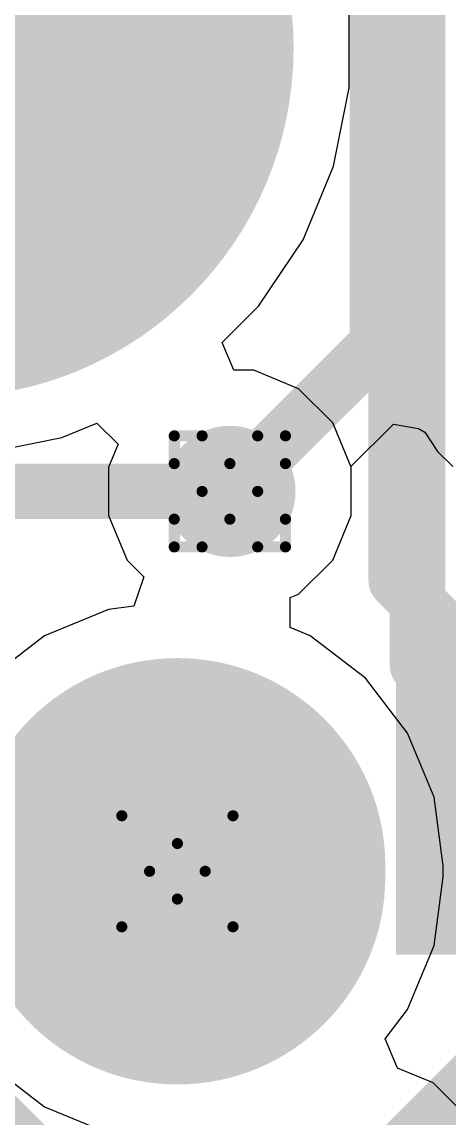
# Model space of a CAD drawing. Header units: inches. Extents: x -6 to 328, y -6 to 90.
# Drawn here: x 31.36 to 33.31, y 26.1 to 31.12 of the extents above; entities that cross this region are included whole.
import ezdxf

# ---------------------------------------------------------------- set-up
doc = ezdxf.new("R2010")
doc.units = ezdxf.units.IN
for name, color, linetype in [('Bottom Layer', 5, 'Continuous'), ('Bottom Paste', 16, 'Continuous'), ('Bottom Solder', 6, 'Continuous'), ('Drill Drawing', 1, 'Continuous'), ('GND', 76, 'Continuous'), ('Pad Holes', 156, 'Continuous'), ('PWR', 16, 'Continuous'), ('Top Layer', 1, 'Continuous'), ('Top Solder', 216, 'Continuous'), ('Via Holes', 16, 'Continuous')]:
    doc.layers.add(name, color=color, linetype=linetype)

# ---------------------------------------------------------------- blocks, each defined once
blk = doc.blocks.new('M55_7013242R_B_49')
at = {"layer": 'Bottom Layer'}
blk.add_hatch(color=5, dxfattribs=at).paths.add_polyline_path([(-12.62, 3.8), (-11.42, 3.8), (-11.42, 1.1), (-12.62, 1.1)])
at = {"layer": 'Bottom Paste'}
blk.add_hatch(color=16, dxfattribs=at).paths.add_polyline_path([(-12.62, 3.8), (-11.42, 3.8), (-11.42, 1.1), (-12.62, 1.1)])
at = {"layer": 'Bottom Solder'}
blk.add_hatch(color=6, dxfattribs=at).paths.add_polyline_path([(-12.7216, 3.9016), (-11.3184, 3.9016), (-11.3184, 0.9984), (-12.7216, 0.9984)])
h = blk.add_hatch(color=6, dxfattribs=at)
edge = h.paths.add_edge_path()
edge.add_arc((-11.7, 0), 0.1016, 0, 360)
at = {"layer": 'Pad Holes'}
h = blk.add_hatch(color=7, dxfattribs=at)
edge = h.paths.add_edge_path()
edge.add_arc((-11.725, 0), 0.95, 90, 270)
edge.add_line((-11.725, -0.95), (-11.675, -0.95))
edge.add_arc((-11.675, 0), 0.95, 270, 450)
edge.add_line((-11.675, 0.95), (-11.725, 0.95))
at = {"layer": 'Top Solder'}
h = blk.add_hatch(color=216, dxfattribs=at)
edge = h.paths.add_edge_path()
edge.add_arc((-11.7, 0), 0.1016, 0, 360)

msp = doc.modelspace()

# ---------------------------------------------------------------- hatches: boundary and pattern name
at = {"layer": 'Bottom Layer'}
h = msp.add_hatch(color=5, dxfattribs=at)
edge = h.paths.add_edge_path()
edge.add_arc((32.3088, 28.971), 0.3, 0, 360)
at = {"layer": 'GND'}
h = msp.add_hatch(color=76, dxfattribs=at)
edge = h.paths.add_edge_path()
edge.add_arc((32.3088, 28.971), 0.3, 0, 360)
at = {"layer": 'Pad Holes'}
h = msp.add_hatch(color=7, dxfattribs=at)
edge = h.paths.add_edge_path()
edge.add_arc((31, 31), 1.6, 0, 360)
at = {"layer": 'PWR'}
h = msp.add_hatch(color=16, dxfattribs=at)
edge = h.paths.add_edge_path()
edge.add_arc((32.3088, 28.971), 0.3, 0, 360)
at = {"layer": 'Top Layer'}
h = msp.add_hatch(color=1, dxfattribs=at)
edge = h.paths.add_edge_path()
edge.add_arc((32.3088, 28.971), 0.3, 0, 360)
at = {"layer": 'Via Holes'}
h = msp.add_hatch(color=7, dxfattribs=at)
edge = h.paths.add_edge_path()
edge.add_arc((32.3088, 28.971), 0.15, 0, 360)

# ---------------------------------------------------------------- linework, layer by layer
at = {"layer": 'Bottom Layer'}
for p, q in [((31.5408, 29.2172), (31.7012, 29.2837)), ((31.7012, 29.2837), (31.7984, 29.1865)), ((32.8615, 29.0843), (33.0564, 29.2792)), ((33.0564, 29.2792), (33.1704, 29.2587)), ((33.1704, 29.2587), (33.1992, 29.2423)), ((33.1992, 29.2423), (33.2581, 29.1542)), ((31.1826, 29.146), (31.5408, 29.2172)), ((31.7984, 29.1865), (31.7548, 29.0812)), ((33.2581, 29.1542), (33.328, 29.0843)), ((31.7548, 29.0812), (31.7548, 28.8608)), ((32.8628, 29.0812), (32.8615, 29.0843)), ((32.8628, 28.8608), (32.8628, 29.0812)), ((31.7548, 28.8608), (31.8391, 28.6572)), ((32.7785, 28.6572), (32.8628, 28.8608)), ((31.8391, 28.6572), (31.9156, 28.5808)), ((32.6226, 28.5014), (32.7785, 28.6572)), ((31.9156, 28.5808), (31.8701, 28.4467)), ((32.5845, 28.4856), (32.6226, 28.5014)), ((32.5845, 28.3481), (32.5845, 28.4856)), ((31.7547, 28.4315), (31.4618, 28.3102)), ((31.8701, 28.4467), (31.7547, 28.4315)), ((32.6762, 28.3102), (32.5845, 28.3481)), ((31.4618, 28.3102), (31.2103, 28.1172)), ((32.9277, 28.1172), (32.6762, 28.3102)), ((33.1207, 27.8657), (32.9277, 28.1172)), ((33.242, 27.5728), (33.1207, 27.8657)), ((33.2834, 27.2585), (33.242, 27.5728)), ((33.2834, 27.2085), (33.2834, 27.2585)), ((33.242, 26.8942), (33.2834, 27.2085)), ((33.1207, 26.6013), (33.242, 26.8942)), ((33.0179, 26.4674), (33.1207, 26.6013)), ((33.0748, 26.3329), (33.0179, 26.4674)), ((33.2372, 26.2657), (33.0748, 26.3329)), ((33.393, 26.1098), (33.2372, 26.2657))]:
    msp.add_line(p, q, dxfattribs=at)
for points in [[(32.9826, 29.6448, 0.254, 0.254, 0), (32.9826, 32.5752, 0.254, 0.254, 0)], [(32.3088, 28.971, 0.254, 0.254, 0), (32.9826, 29.6448, 0.254, 0.254, 0)]]:
    msp.add_lwpolyline(points, format="xyseb", dxfattribs=at)
for points in [[(32.9191, 29.6448, 0.127, 0.127, 1), (33.0461, 29.6448, 0.127, 0.127, 1)], [(32.9191, 29.6448, 0.127, 0.127, 1), (33.0461, 29.6448, 0.127, 0.127, 1)], [(32.2453, 28.971, 0.127, 0.127, 1), (32.3723, 28.971, 0.127, 0.127, 1)]]:
    msp.add_lwpolyline(points, format="xyseb", close=True, dxfattribs=at)
at = {"layer": 'Drill Drawing'}
for points in [[(32.0548, 29.098, 0.0508, 0.0508, 0), (32.0548, 29.225, 0.0508, 0.0508, 0)], [(32.0548, 29.225, 0.0508, 0.0508, 0), (32.1818, 29.225, 0.0508, 0.0508, 0)], [(32.1818, 29.225, 0.0508, 0.0508, 0), (32.3088, 29.098, 0.0508, 0.0508, 0)], [(32.3088, 29.098, 0.0508, 0.0508, 0), (32.4358, 29.225, 0.0508, 0.0508, 0)], [(32.4358, 29.225, 0.0508, 0.0508, 0), (32.5628, 29.225, 0.0508, 0.0508, 0)], [(32.5628, 29.098, 0.0508, 0.0508, 0), (32.5628, 29.225, 0.0508, 0.0508, 0)], [(32.0548, 29.098, 0.0508, 0.0508, 0), (32.1818, 28.971, 0.0508, 0.0508, 0)], [(32.4358, 28.971, 0.0508, 0.0508, 0), (32.5628, 29.098, 0.0508, 0.0508, 0)], [(32.0548, 28.844, 0.0508, 0.0508, 0), (32.1818, 28.971, 0.0508, 0.0508, 0)], [(32.4358, 28.971, 0.0508, 0.0508, 0), (32.5628, 28.844, 0.0508, 0.0508, 0)], [(32.0548, 28.717, 0.0508, 0.0508, 0), (32.0548, 28.844, 0.0508, 0.0508, 0)], [(32.1818, 28.717, 0.0508, 0.0508, 0), (32.3088, 28.844, 0.0508, 0.0508, 0)], [(32.3088, 28.844, 0.0508, 0.0508, 0), (32.4358, 28.717, 0.0508, 0.0508, 0)], [(32.5628, 28.717, 0.0508, 0.0508, 0), (32.5628, 28.844, 0.0508, 0.0508, 0)], [(32.0548, 28.717, 0.0508, 0.0508, 0), (32.1818, 28.717, 0.0508, 0.0508, 0)], [(32.4358, 28.717, 0.0508, 0.0508, 0), (32.5628, 28.717, 0.0508, 0.0508, 0)], [(31.815, 27.4875, 0.0508, 0.0508, 0), (32.069, 27.3605, 0.0508, 0.0508, 0)], [(31.815, 27.4875, 0.0508, 0.0508, 0), (31.942, 27.2335, 0.0508, 0.0508, 0)], [(32.069, 27.3605, 0.0508, 0.0508, 0), (32.323, 27.4875, 0.0508, 0.0508, 0)], [(32.196, 27.2335, 0.0508, 0.0508, 0), (32.323, 27.4875, 0.0508, 0.0508, 0)], [(31.815, 26.9795, 0.0508, 0.0508, 0), (31.942, 27.2335, 0.0508, 0.0508, 0)], [(32.196, 27.2335, 0.0508, 0.0508, 0), (32.323, 26.9795, 0.0508, 0.0508, 0)], [(31.815, 26.9795, 0.0508, 0.0508, 0), (32.069, 27.1065, 0.0508, 0.0508, 0)], [(32.069, 27.1065, 0.0508, 0.0508, 0), (32.323, 26.9795, 0.0508, 0.0508, 0)]]:
    msp.add_lwpolyline(points, format="xyseb", dxfattribs=at)
for points in [[(32.0421, 29.225, 0.0254, 0.0254, 1), (32.0675, 29.225, 0.0254, 0.0254, 1)], [(32.0421, 29.225, 0.0254, 0.0254, 1), (32.0675, 29.225, 0.0254, 0.0254, 1)], [(32.1691, 29.225, 0.0254, 0.0254, 1), (32.1945, 29.225, 0.0254, 0.0254, 1)], [(32.1691, 29.225, 0.0254, 0.0254, 1), (32.1945, 29.225, 0.0254, 0.0254, 1)], [(32.4231, 29.225, 0.0254, 0.0254, 1), (32.4485, 29.225, 0.0254, 0.0254, 1)], [(32.4231, 29.225, 0.0254, 0.0254, 1), (32.4485, 29.225, 0.0254, 0.0254, 1)], [(32.5501, 29.225, 0.0254, 0.0254, 1), (32.5755, 29.225, 0.0254, 0.0254, 1)], [(32.5501, 29.225, 0.0254, 0.0254, 1), (32.5755, 29.225, 0.0254, 0.0254, 1)], [(32.0421, 29.098, 0.0254, 0.0254, 1), (32.0675, 29.098, 0.0254, 0.0254, 1)], [(32.0421, 29.098, 0.0254, 0.0254, 1), (32.0675, 29.098, 0.0254, 0.0254, 1)], [(32.2961, 29.098, 0.0254, 0.0254, 1), (32.3215, 29.098, 0.0254, 0.0254, 1)], [(32.2961, 29.098, 0.0254, 0.0254, 1), (32.3215, 29.098, 0.0254, 0.0254, 1)], [(32.5501, 29.098, 0.0254, 0.0254, 1), (32.5755, 29.098, 0.0254, 0.0254, 1)], [(32.5501, 29.098, 0.0254, 0.0254, 1), (32.5755, 29.098, 0.0254, 0.0254, 1)], [(32.1691, 28.971, 0.0254, 0.0254, 1), (32.1945, 28.971, 0.0254, 0.0254, 1)], [(32.1691, 28.971, 0.0254, 0.0254, 1), (32.1945, 28.971, 0.0254, 0.0254, 1)], [(32.4231, 28.971, 0.0254, 0.0254, 1), (32.4485, 28.971, 0.0254, 0.0254, 1)], [(32.4231, 28.971, 0.0254, 0.0254, 1), (32.4485, 28.971, 0.0254, 0.0254, 1)], [(32.0421, 28.844, 0.0254, 0.0254, 1), (32.0675, 28.844, 0.0254, 0.0254, 1)], [(32.0421, 28.844, 0.0254, 0.0254, 1), (32.0675, 28.844, 0.0254, 0.0254, 1)], [(32.2961, 28.844, 0.0254, 0.0254, 1), (32.3215, 28.844, 0.0254, 0.0254, 1)], [(32.2961, 28.844, 0.0254, 0.0254, 1), (32.3215, 28.844, 0.0254, 0.0254, 1)], [(32.5501, 28.844, 0.0254, 0.0254, 1), (32.5755, 28.844, 0.0254, 0.0254, 1)], [(32.5501, 28.844, 0.0254, 0.0254, 1), (32.5755, 28.844, 0.0254, 0.0254, 1)], [(32.0421, 28.717, 0.0254, 0.0254, 1), (32.0675, 28.717, 0.0254, 0.0254, 1)], [(32.0421, 28.717, 0.0254, 0.0254, 1), (32.0675, 28.717, 0.0254, 0.0254, 1)], [(32.1691, 28.717, 0.0254, 0.0254, 1), (32.1945, 28.717, 0.0254, 0.0254, 1)], [(32.1691, 28.717, 0.0254, 0.0254, 1), (32.1945, 28.717, 0.0254, 0.0254, 1)], [(32.4231, 28.717, 0.0254, 0.0254, 1), (32.4485, 28.717, 0.0254, 0.0254, 1)], [(32.4231, 28.717, 0.0254, 0.0254, 1), (32.4485, 28.717, 0.0254, 0.0254, 1)], [(32.5501, 28.717, 0.0254, 0.0254, 1), (32.5755, 28.717, 0.0254, 0.0254, 1)], [(32.5501, 28.717, 0.0254, 0.0254, 1), (32.5755, 28.717, 0.0254, 0.0254, 1)], [(31.8023, 27.4875, 0.0254, 0.0254, 1), (31.8277, 27.4875, 0.0254, 0.0254, 1)], [(31.8023, 27.4875, 0.0254, 0.0254, 1), (31.8277, 27.4875, 0.0254, 0.0254, 1)], [(32.3103, 27.4875, 0.0254, 0.0254, 1), (32.3357, 27.4875, 0.0254, 0.0254, 1)], [(32.3103, 27.4875, 0.0254, 0.0254, 1), (32.3357, 27.4875, 0.0254, 0.0254, 1)], [(32.0563, 27.3605, 0.0254, 0.0254, 1), (32.0817, 27.3605, 0.0254, 0.0254, 1)], [(32.0563, 27.3605, 0.0254, 0.0254, 1), (32.0817, 27.3605, 0.0254, 0.0254, 1)], [(31.9293, 27.2335, 0.0254, 0.0254, 1), (31.9547, 27.2335, 0.0254, 0.0254, 1)], [(31.9293, 27.2335, 0.0254, 0.0254, 1), (31.9547, 27.2335, 0.0254, 0.0254, 1)], [(32.1833, 27.2335, 0.0254, 0.0254, 1), (32.2087, 27.2335, 0.0254, 0.0254, 1)], [(32.1833, 27.2335, 0.0254, 0.0254, 1), (32.2087, 27.2335, 0.0254, 0.0254, 1)], [(32.0563, 27.1065, 0.0254, 0.0254, 1), (32.0817, 27.1065, 0.0254, 0.0254, 1)], [(32.0563, 27.1065, 0.0254, 0.0254, 1), (32.0817, 27.1065, 0.0254, 0.0254, 1)], [(31.8023, 26.9795, 0.0254, 0.0254, 1), (31.8277, 26.9795, 0.0254, 0.0254, 1)], [(31.8023, 26.9795, 0.0254, 0.0254, 1), (31.8277, 26.9795, 0.0254, 0.0254, 1)], [(32.3103, 26.9795, 0.0254, 0.0254, 1), (32.3357, 26.9795, 0.0254, 0.0254, 1)], [(32.3103, 26.9795, 0.0254, 0.0254, 1), (32.3357, 26.9795, 0.0254, 0.0254, 1)]]:
    msp.add_lwpolyline(points, format="xyseb", close=True, dxfattribs=at)
at = {"layer": 'GND'}
for p, q in [((32.854, 30.8174), (32.854, 31.1826)), ((32.7828, 30.4592), (32.854, 30.8174)), ((32.643, 30.1218), (32.7828, 30.4592)), ((32.4401, 29.8181), (32.643, 30.1218)), ((32.274, 29.652), (32.4401, 29.8181)), ((32.3266, 29.525), (32.274, 29.652)), ((32.419, 29.525), (32.3266, 29.525)), ((32.6226, 29.4407), (32.419, 29.525)), ((32.7785, 29.2848), (32.6226, 29.4407)), ((31.5408, 29.2172), (31.7012, 29.2837)), ((31.7012, 29.2837), (31.7984, 29.1865)), ((32.8628, 29.0812), (32.7785, 29.2848)), ((31.1826, 29.146), (31.5408, 29.2172)), ((31.7984, 29.1865), (31.7548, 29.0812)), ((31.7548, 29.0812), (31.7548, 28.8608)), ((32.8628, 28.8608), (32.8628, 29.0812)), ((31.7548, 28.8608), (31.8391, 28.6572)), ((32.7785, 28.6572), (32.8628, 28.8608)), ((31.8391, 28.6572), (31.9156, 28.5808)), ((32.6226, 28.5014), (32.7785, 28.6572)), ((31.9156, 28.5808), (31.8701, 28.4467)), ((32.5845, 28.4856), (32.6226, 28.5014)), ((32.5845, 28.3481), (32.5845, 28.4856)), ((31.7547, 28.4315), (31.4618, 28.3102)), ((31.8701, 28.4467), (31.7547, 28.4315)), ((32.6762, 28.3102), (32.5845, 28.3481)), ((31.4618, 28.3102), (31.2103, 28.1172)), ((32.9277, 28.1172), (32.6762, 28.3102)), ((33.1207, 27.8657), (32.9277, 28.1172)), ((33.242, 27.5728), (33.1207, 27.8657)), ((33.2834, 27.2585), (33.242, 27.5728)), ((33.2834, 27.2085), (33.2834, 27.2585)), ((33.242, 26.8942), (33.2834, 27.2085)), ((33.1207, 26.6013), (33.242, 26.8942)), ((33.0179, 26.4674), (33.1207, 26.6013)), ((33.0748, 26.3329), (33.0179, 26.4674)), ((31.2103, 26.3498), (31.4618, 26.1568)), ((33.2372, 26.2657), (33.0748, 26.3329)), ((33.393, 26.1098), (33.2372, 26.2657)), ((31.4618, 26.1568), (31.7547, 26.0355))]:
    msp.add_line(p, q, dxfattribs=at)
at = {"layer": 'PWR'}
for p, q in [((31.5408, 29.2172), (31.7012, 29.2837)), ((31.7012, 29.2837), (31.7984, 29.1865)), ((31.1826, 29.146), (31.5408, 29.2172)), ((31.7984, 29.1865), (31.7548, 29.0812)), ((31.7548, 29.0812), (31.7548, 28.8608)), ((31.7548, 28.8608), (31.8391, 28.6572)), ((31.8391, 28.6572), (31.9156, 28.5808)), ((31.9156, 28.5808), (31.8701, 28.4467)), ((31.7547, 28.4315), (31.4618, 28.3102)), ((31.8701, 28.4467), (31.7547, 28.4315)), ((31.4618, 28.3102), (31.2103, 28.1172))]:
    msp.add_line(p, q, dxfattribs=at)
for points in [[(33.0689, 28.5627, 0.254, 0.254, 0), (33.0689, 33.0394, 0.254, 0.254, 0)], [(33.0689, 28.5627, 0.254, 0.254, 0), (33.8808, 27.7508, 0.254, 0.254, 0)], [(29.0775, 28.2787, 0.254, 0.254, 0), (32.0832, 25.2731, 0.254, 0.254, 0)]]:
    msp.add_lwpolyline(points, format="xyseb", dxfattribs=at)
msp.add_lwpolyline([(33.0054, 28.5627, 0.127, 0.127, 1), (33.1324, 28.5627, 0.127, 0.127, 1)], format="xyseb", close=True, dxfattribs=at)
msp.add_lwpolyline([(33.0054, 28.5627, 0.127, 0.127, 1), (33.1324, 28.5627, 0.127, 0.127, 1)], format="xyseb", close=True, dxfattribs=at)
at = {"layer": 'Top Layer'}
for points in [[(33.1666, 28.1743, 0.254, 0.254, 0), (33.1666, 32.9788, 0.254, 0.254, 0)], [(31.2208, 28.971, 0.254, 0.254, 0), (32.3088, 28.971, 0.254, 0.254, 0)], [(33.1666, 28.1743, 0.254, 0.254, 0), (33.4998, 27.8412, 0.254, 0.254, 0)], [(32.9234, 25.796, 0.254, 0.254, 0), (33.4998, 26.3724, 0.254, 0.254, 0)]]:
    msp.add_lwpolyline(points, format="xyseb", dxfattribs=at)
for points in [[(32.2453, 28.971, 0.127, 0.127, 1), (32.3723, 28.971, 0.127, 0.127, 1)], [(33.1031, 28.1743, 0.127, 0.127, 1), (33.2301, 28.1743, 0.127, 0.127, 1)], [(33.1031, 28.1743, 0.127, 0.127, 1), (33.2301, 28.1743, 0.127, 0.127, 1)]]:
    msp.add_lwpolyline(points, format="xyseb", close=True, dxfattribs=at)

# ---------------------------------------------------------------- block references
at = {"rotation": 270}
msp.add_blockref('M55_7013242R_B_49', (32.069, 15.5335), dxfattribs=at)

doc.saveas('drawing.dxf')
